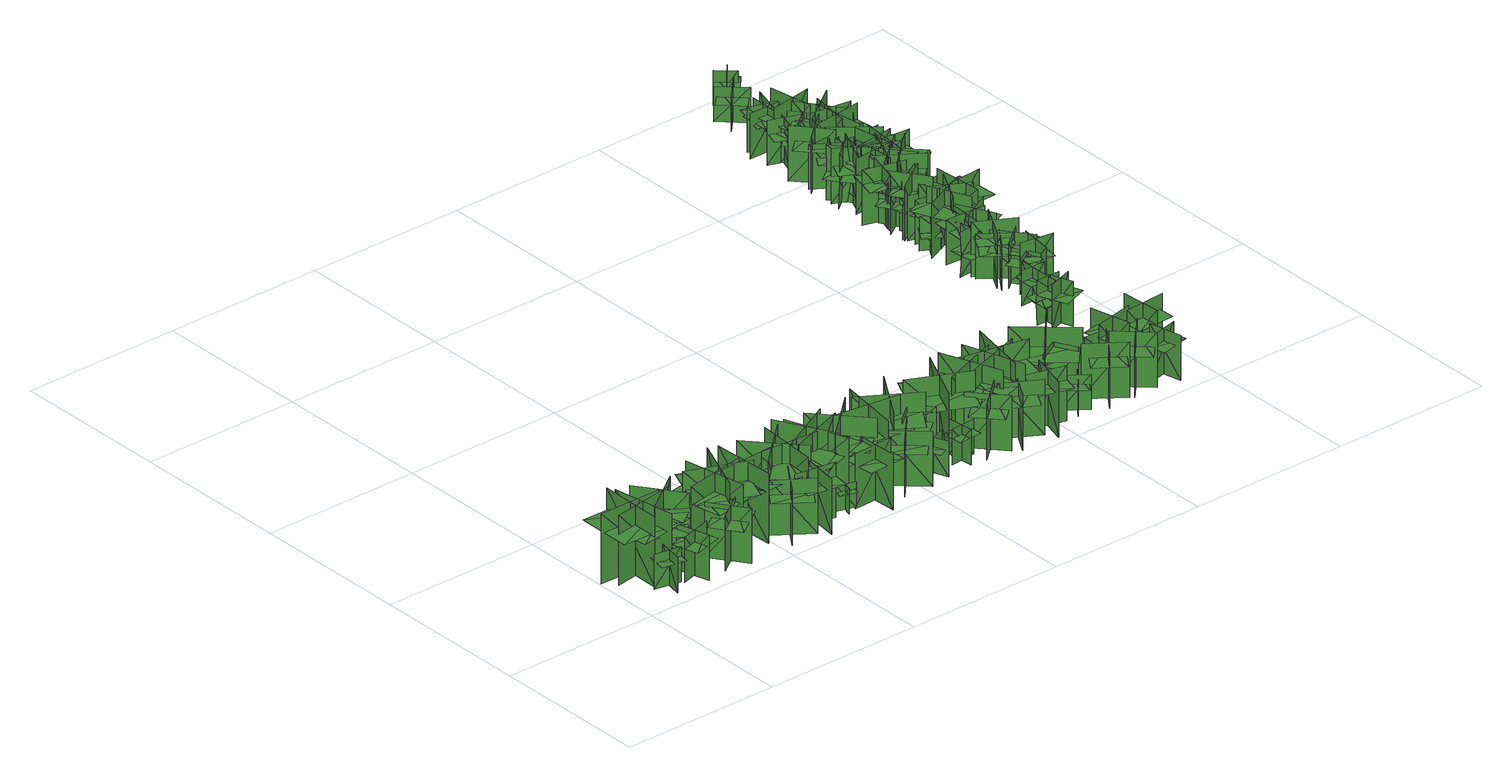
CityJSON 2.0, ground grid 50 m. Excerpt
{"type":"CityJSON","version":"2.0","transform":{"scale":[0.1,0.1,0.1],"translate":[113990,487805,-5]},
"CityObjects":{
"tree1":{"type":"SolitaryVegetationObject","geometry":[{"type":"MultiSurface","lod":"1","boundaries":[[[0,1,2]],[[0,2,3]],[[4,5,6]],[[4,6,7]],[[8,9,10]],[[8,10,11]],[[8,12,13]],[[8,13,9]]]}]},
"tree2":{"type":"SolitaryVegetationObject","geometry":[{"type":"MultiSurface","lod":"1","boundaries":[[[14,15,16]],[[14,16,17]],[[18,19,20]],[[18,20,21]],[[22,23,24]],[[22,24,25]],[[22,25,26]],[[22,26,27]]]}]},
"tree3":{"type":"SolitaryVegetationObject","geometry":[{"type":"MultiSurface","lod":"1","boundaries":[[[28,29,30]],[[28,30,31]],[[32,33,34]],[[32,34,35]],[[36,37,38]],[[36,38,39]],[[36,39,40]],[[36,40,41]]]}]},
"tree4":{"type":"SolitaryVegetationObject","geometry":[{"type":"MultiSurface","lod":"1","boundaries":[[[42,43,44]],[[42,44,45]],[[46,47,48]],[[46,48,49]],[[50,51,52]],[[50,52,53]],[[50,53,54]],[[50,54,55]]]}]},
"tree5":{"type":"SolitaryVegetationObject","geometry":[{"type":"MultiSurface","lod":"1","boundaries":[[[56,57,58]],[[56,58,59]],[[60,61,62]],[[60,62,63]],[[64,65,66]],[[64,66,67]],[[64,68,69]],[[64,69,65]]]}]},
"tree6":{"type":"SolitaryVegetationObject","geometry":[{"type":"MultiSurface","lod":"1","boundaries":[[[70,71,72]],[[70,72,73]],[[74,75,76]],[[74,76,77]],[[78,79,80]],[[78,80,81]],[[78,82,83]],[[78,83,79]]]}]},
"tree7":{"type":"SolitaryVegetationObject","geometry":[{"type":"MultiSurface","lod":"1","boundaries":[[[84,85,86]],[[84,86,87]],[[88,89,90]],[[88,90,91]],[[92,93,94]],[[92,94,95]],[[92,96,97]],[[92,97,93]]]}]},
"tree8":{"type":"SolitaryVegetationObject","geometry":[{"type":"MultiSurface","lod":"1","boundaries":[[[98,99,100]],[[98,100,101]],[[102,103,104]],[[102,104,105]],[[106,107,108]],[[106,108,109]],[[106,109,110]],[[106,110,111]]]}]},
"tree9":{"type":"SolitaryVegetationObject","geometry":[{"type":"MultiSurface","lod":"1","boundaries":[[[112,113,114]],[[112,114,115]],[[116,117,118]],[[116,118,119]],[[120,121,122]],[[120,122,123]],[[120,123,124]],[[120,124,125]]]}]},
"tree10":{"type":"SolitaryVegetationObject","geometry":[{"type":"MultiSurface","lod":"1","boundaries":[[[126,127,128]],[[126,128,129]],[[130,131,132]],[[130,132,133]],[[134,135,136]],[[134,136,137]],[[134,137,138]],[[134,138,139]]]}]},
"tree11":{"type":"SolitaryVegetationObject","geometry":[{"type":"MultiSurface","lod":"1","boundaries":[[[140,141,142]],[[140,142,143]],[[144,145,146]],[[144,146,147]],[[148,149,150]],[[148,150,151]],[[148,152,153]],[[148,153,149]]]}]},
"tree12":{"type":"SolitaryVegetationObject","geometry":[{"type":"MultiSurface","lod":"1","boundaries":[[[154,155,156]],[[154,156,157]],[[158,159,160]],[[158,160,161]],[[162,163,164]],[[162,164,165]],[[162,165,166]],[[162,166,167]]]}]},
"tree13":{"type":"SolitaryVegetationObject","geometry":[{"type":"MultiSurface","lod":"1","boundaries":[[[168,169,170]],[[168,170,171]],[[172,173,174]],[[172,174,175]],[[176,177,178]],[[176,178,179]],[[176,180,181]],[[176,181,177]]]}]},
"tree14":{"type":"SolitaryVegetationObject","geometry":[{"type":"MultiSurface","lod":"1","boundaries":[[[182,183,184]],[[182,184,185]],[[186,187,188]],[[186,188,189]],[[190,191,192]],[[190,192,193]],[[190,193,194]],[[190,194,195]]]}]},
"tree15":{"type":"SolitaryVegetationObject","geometry":[{"type":"MultiSurface","lod":"1","boundaries":[[[196,197,198]],[[196,198,199]],[[200,201,202]],[[200,202,203]],[[204,205,206]],[[204,206,207]],[[204,208,209]],[[204,209,205]]]}]},
"tree16":{"type":"SolitaryVegetationObject","geometry":[{"type":"MultiSurface","lod":"1","boundaries":[[[210,211,212]],[[210,212,213]],[[214,215,216]],[[214,216,217]],[[218,219,220]],[[218,220,221]],[[218,221,222]],[[218,222,223]]]}]},
"tree17":{"type":"SolitaryVegetationObject","geometry":[{"type":"MultiSurface","lod":"1","boundaries":[[[224,225,226]],[[224,226,227]],[[228,229,230]],[[228,230,231]],[[232,233,234]],[[232,234,235]],[[232,235,236]],[[232,236,237]]]}]},
"tree18":{"type":"SolitaryVegetationObject","geometry":[{"type":"MultiSurface","lod":"1","boundaries":[[[238,239,240]],[[238,240,241]],[[242,243,244]],[[242,244,245]],[[246,247,248]],[[246,248,249]],[[246,249,250]],[[246,250,251]]]}]},
"tree19":{"type":"SolitaryVegetationObject","geometry":[{"type":"MultiSurface","lod":"1","boundaries":[[[252,253,254]],[[252,254,255]],[[256,257,258]],[[256,258,259]],[[260,261,262]],[[260,262,263]],[[260,264,265]],[[260,265,261]]]}]},
"tree20":{"type":"SolitaryVegetationObject","geometry":[{"type":"MultiSurface","lod":"1","boundaries":[[[266,267,268]],[[266,268,269]],[[270,271,272]],[[270,272,273]],[[274,275,276]],[[274,276,277]],[[274,277,278]],[[274,278,279]]]}]},
"tree21":{"type":"SolitaryVegetationObject","geometry":[{"type":"MultiSurface","lod":"1","boundaries":[[[280,281,282]],[[280,282,283]],[[284,285,286]],[[284,286,287]],[[288,289,290]],[[288,290,291]],[[288,291,292]],[[288,292,293]]]}]},
"tree22":{"type":"SolitaryVegetationObject","geometry":[{"type":"MultiSurface","lod":"1","boundaries":[[[294,295,296]],[[294,296,297]],[[298,299,300]],[[298,300,301]],[[302,303,304]],[[302,304,305]],[[302,306,307]],[[302,307,303]]]}]},
"tree23":{"type":"SolitaryVegetationObject","geometry":[{"type":"MultiSurface","lod":"1","boundaries":[[[308,309,310]],[[308,310,311]],[[312,313,314]],[[312,314,315]],[[316,317,318]],[[316,318,319]],[[316,319,320]],[[316,320,321]]]}]},
"tree24":{"type":"SolitaryVegetationObject","geometry":[{"type":"MultiSurface","lod":"1","boundaries":[[[322,323,324]],[[322,324,325]],[[326,327,328]],[[326,328,329]],[[330,331,332]],[[330,332,333]],[[330,334,335]],[[330,335,331]]]}]},
"tree25":{"type":"SolitaryVegetationObject","geometry":[{"type":"MultiSurface","lod":"1","boundaries":[[[336,337,338]],[[336,338,339]],[[340,341,342]],[[340,342,343]],[[344,345,346]],[[344,346,347]],[[344,347,348]],[[344,348,349]]]}]},
"tree26":{"type":"SolitaryVegetationObject","geometry":[{"type":"MultiSurface","lod":"1","boundaries":[[[350,351,352]],[[350,352,353]],[[354,355,356]],[[354,356,357]],[[358,359,360]],[[358,360,361]],[[358,362,363]],[[358,363,359]]]}]},
"tree27":{"type":"SolitaryVegetationObject","geometry":[{"type":"MultiSurface","lod":"1","boundaries":[[[364,365,366]],[[364,366,367]],[[368,369,370]],[[368,370,371]],[[372,373,374]],[[372,374,375]],[[372,375,376]],[[372,376,377]]]}]},
"tree28":{"type":"SolitaryVegetationObject","geometry":[{"type":"MultiSurface","lod":"1","boundaries":[[[378,379,380]],[[378,380,381]],[[382,383,384]],[[382,384,385]],[[386,387,388]],[[386,388,389]],[[386,390,391]],[[386,391,387]]]}]},
"tree29":{"type":"SolitaryVegetationObject","geometry":[{"type":"MultiSurface","lod":"1","boundaries":[[[392,393,394]],[[392,394,395]],[[396,397,398]],[[396,398,399]],[[400,401,402]],[[400,402,403]],[[400,403,404]],[[400,404,405]]]}]},
"tree30":{"type":"SolitaryVegetationObject","geometry":[{"type":"MultiSurface","lod":"1","boundaries":[[[406,407,408]],[[406,408,409]],[[410,411,412]],[[410,412,413]],[[414,415,416]],[[414,416,417]],[[414,418,419]],[[414,419,415]]]}]},
"tree31":{"type":"SolitaryVegetationObject","geometry":[{"type":"MultiSurface","lod":"1","boundaries":[[[420,421,422]],[[420,422,423]],[[424,425,426]],[[424,426,427]],[[428,429,430]],[[428,430,431]],[[428,431,432]],[[428,432,433]]]}]},
"tree32":{"type":"SolitaryVegetationObject","geometry":[{"type":"MultiSurface","lod":"1","boundaries":[[[434,435,436]],[[434,436,437]],[[438,439,440]],[[438,440,441]],[[442,443,444]],[[442,444,445]],[[442,445,446]],[[442,446,447]]]}]},
"tree33":{"type":"SolitaryVegetationObject","geometry":[{"type":"MultiSurface","lod":"1","boundaries":[[[448,449,450]],[[448,450,451]],[[452,453,454]],[[452,454,455]],[[456,457,458]],[[456,458,459]],[[456,460,461]],[[456,461,457]]]}]},
"tree34":{"type":"SolitaryVegetationObject","geometry":[{"type":"MultiSurface","lod":"1","boundaries":[[[462,463,464]],[[462,464,465]],[[466,467,468]],[[466,468,469]],[[470,471,472]],[[470,472,473]],[[470,474,475]],[[470,475,471]]]}]},
"tree35":{"type":"SolitaryVegetationObject","geometry":[{"type":"MultiSurface","lod":"1","boundaries":[[[476,477,478]],[[476,478,479]],[[480,481,482]],[[480,482,483]],[[484,485,486]],[[484,486,487]],[[484,487,488]],[[484,488,489]]]}]},
"tree36":{"type":"SolitaryVegetationObject","geometry":[{"type":"MultiSurface","lod":"1","boundaries":[[[490,491,492]],[[490,492,493]],[[494,495,496]],[[494,496,497]],[[498,499,500]],[[498,500,501]],[[498,502,503]],[[498,503,499]]]}]},
"tree37":{"type":"SolitaryVegetationObject","geometry":[{"type":"MultiSurface","lod":"1","boundaries":[[[504,505,506]],[[504,506,507]],[[508,509,510]],[[508,510,511]],[[512,513,514]],[[512,514,515]],[[512,516,517]],[[512,517,513]]]}]},
"tree38":{"type":"SolitaryVegetationObject","geometry":[{"type":"MultiSurface","lod":"1","boundaries":[[[518,519,520]],[[518,520,521]],[[522,523,524]],[[522,524,525]],[[526,527,528]],[[526,528,529]],[[526,530,531]],[[526,531,527]]]}]},
"tree39":{"type":"SolitaryVegetationObject","geometry":[{"type":"MultiSurface","lod":"1","boundaries":[[[532,533,534]],[[532,534,535]],[[536,537,538]],[[536,538,539]],[[540,541,542]],[[540,542,543]],[[540,544,545]],[[540,545,541]]]}]},
"tree40":{"type":"SolitaryVegetationObject","geometry":[{"type":"MultiSurface","lod":"1","boundaries":[[[546,547,548]],[[546,548,549]],[[550,551,552]],[[550,552,553]],[[554,555,556]],[[554,556,557]],[[554,558,559]],[[554,559,555]]]}]},
"tree41":{"type":"SolitaryVegetationObject","geometry":[{"type":"MultiSurface","lod":"1","boundaries":[[[560,561,562]],[[560,562,563]],[[564,565,566]],[[564,566,567]],[[568,569,570]],[[568,570,571]],[[568,571,572]],[[568,572,573]]]}]},
"tree42":{"type":"SolitaryVegetationObject","geometry":[{"type":"MultiSurface","lod":"1","boundaries":[[[574,575,576]],[[574,576,577]],[[578,579,580]],[[578,580,581]],[[582,583,584]],[[582,584,585]],[[582,586,587]],[[582,587,583]]]}]},
"tree43":{"type":"SolitaryVegetationObject","geometry":[{"type":"MultiSurface","lod":"1","boundaries":[[[588,589,590]],[[588,590,591]],[[592,593,594]],[[592,594,595]],[[596,597,598]],[[596,598,599]],[[596,600,601]],[[596,601,597]]]}]},
"tree44":{"type":"SolitaryVegetationObject","geometry":[{"type":"MultiSurface","lod":"1","boundaries":[[[602,603,604]],[[602,604,605]],[[606,607,608]],[[606,608,609]],[[610,611,607]],[[610,607,606]],[[612,613,603]],[[612,603,602]],[[602,603,614]],[[602,614,615]],[[602,616,617]],[[602,617,603]]]}]},
"tree45":{"type":"SolitaryVegetationObject","geometry":[{"type":"MultiSurface","lod":"1","boundaries":[[[618,619,620]],[[618,620,621]],[[622,623,624]],[[622,624,625]],[[626,627,628]],[[626,628,629]],[[626,630,631]],[[626,631,627]]]}]},
"tree46":{"type":"SolitaryVegetationObject","geometry":[{"type":"MultiSurface","lod":"1","boundaries":[[[632,633,634]],[[632,634,635]],[[636,637,638]],[[636,638,639]],[[640,641,642]],[[640,642,643]],[[640,643,644]],[[640,644,645]]]}]},
"tree47":{"type":"SolitaryVegetationObject","geometry":[{"type":"MultiSurface","lod":"1","boundaries":[[[646,647,648]],[[646,648,649]],[[650,651,652]],[[650,652,653]],[[654,655,651]],[[654,651,650]],[[656,657,647]],[[656,647,646]],[[646,647,658]],[[646,658,659]],[[646,660,661]],[[646,661,647]]]}]},
"tree48":{"type":"SolitaryVegetationObject","geometry":[{"type":"MultiSurface","lod":"1","boundaries":[[[662,663,664]],[[662,664,665]],[[666,667,668]],[[666,668,669]],[[670,671,672]],[[670,672,673]],[[670,673,674]],[[670,674,675]]]}]},
"tree49":{"type":"SolitaryVegetationObject","geometry":[{"type":"MultiSurface","lod":"1","boundaries":[[[676,677,678]],[[676,678,679]],[[680,681,682]],[[680,682,683]],[[684,685,686]],[[684,686,687]],[[684,687,688]],[[684,688,689]]]}]},
"tree50":{"type":"SolitaryVegetationObject","geometry":[{"type":"MultiSurface","lod":"1","boundaries":[[[690,691,692]],[[690,692,693]],[[694,695,696]],[[694,696,697]],[[698,699,700]],[[698,700,701]],[[698,702,703]],[[698,703,699]]]}]},
"tree51":{"type":"SolitaryVegetationObject","geometry":[{"type":"MultiSurface","lod":"1","boundaries":[[[704,705,706]],[[704,706,707]],[[708,709,710]],[[708,710,711]],[[712,713,714]],[[712,714,715]],[[712,715,716]],[[712,716,717]]]}]},
"tree52":{"type":"SolitaryVegetationObject","geometry":[{"type":"MultiSurface","lod":"1","boundaries":[[[718,719,720]],[[718,720,721]],[[722,723,724]],[[722,724,725]],[[726,727,728]],[[726,728,729]],[[726,729,730]],[[726,730,731]]]}]},
"tree53":{"type":"SolitaryVegetationObject","geometry":[{"type":"MultiSurface","lod":"1","boundaries":[[[732,733,734]],[[732,734,735]],[[736,737,738]],[[736,738,739]],[[740,741,737]],[[740,737,736]],[[742,743,733]],[[742,733,732]],[[732,733,744]],[[732,744,745]],[[732,746,747]],[[732,747,733]]]}]},
"tree54":{"type":"SolitaryVegetationObject","geometry":[{"type":"MultiSurface","lod":"1","boundaries":[[[748,749,750]],[[748,750,751]],[[752,753,754]],[[752,754,755]],[[756,757,758]],[[756,758,759]],[[756,759,760]],[[756,760,761]]]}]},
"tree55":{"type":"SolitaryVegetationObject","geometry":[{"type":"MultiSurface","lod":"1","boundaries":[[[762,763,764]],[[762,764,765]],[[766,767,768]],[[766,768,769]],[[770,771,772]],[[770,772,773]],[[770,773,774]],[[770,774,775]]]}]},
"tree56":{"type":"SolitaryVegetationObject","geometry":[{"type":"MultiSurface","lod":"1","boundaries":[[[776,777,778]],[[776,778,779]],[[780,781,782]],[[780,782,783]],[[784,785,786]],[[784,786,787]],[[784,788,789]],[[784,789,785]]]}]},
"tree57":{"type":"SolitaryVegetationObject","geometry":[{"type":"MultiSurface","lod":"1","boundaries":[[[790,791,792]],[[790,792,793]],[[794,795,796]],[[794,796,797]],[[798,799,800]],[[798,800,801]],[[798,801,802]],[[798,802,803]]]}]},
"tree58":{"type":"SolitaryVegetationObject","geometry":[{"type":"MultiSurface","lod":"1","boundaries":[[[804,805,806]],[[804,806,807]],[[808,809,810]],[[808,810,811]],[[812,813,814]],[[812,814,815]],[[812,815,816]],[[812,816,817]]]}]},
"tree59":{"type":"SolitaryVegetationObject","geometry":[{"type":"MultiSurface","lod":"1","boundaries":[[[818,819,820]],[[818,820,821]],[[822,823,824]],[[822,824,825]],[[826,827,828]],[[826,828,829]],[[826,829,830]],[[826,830,831]]]}]},
"tree60":{"type":"SolitaryVegetationObject","geometry":[{"type":"MultiSurface","lod":"1","boundaries":[[[832,833,834]],[[832,834,835]],[[836,837,838]],[[836,838,839]],[[840,841,842]],[[840,842,843]],[[840,843,844]],[[840,844,845]]]}]},
"tree61":{"type":"SolitaryVegetationObject","geometry":[{"type":"MultiSurface","lod":"1","boundaries":[[[846,847,848]],[[846,848,849]],[[850,851,852]],[[850,852,853]],[[854,855,856]],[[854,856,857]],[[854,857,858]],[[854,858,859]]]}]},
"tree62":{"type":"SolitaryVegetationObject","geometry":[{"type":"MultiSurface","lod":"1","boundaries":[[[860,861,862]],[[860,862,863]],[[864,865,866]],[[864,866,867]],[[868,869,870]],[[868,870,871]],[[868,872,873]],[[868,873,869]]]}]},
"tree63":{"type":"SolitaryVegetationObject","geometry":[{"type":"MultiSurface","lod":"1","boundaries":[[[874,875,876]],[[874,876,877]],[[878,879,880]],[[878,880,881]],[[882,883,884]],[[882,884,885]],[[882,885,886]],[[882,886,887]]]}]},
"tree64":{"type":"SolitaryVegetationObject","geometry":[{"type":"MultiSurface","lod":"1","boundaries":[[[888,889,890]],[[888,890,891]],[[892,893,894]],[[892,894,895]],[[896,897,898]],[[896,898,899]],[[896,899,900]],[[896,900,901]]]}]},
"tree65":{"type":"SolitaryVegetationObject","geometry":[{"type":"MultiSurface","lod":"1","boundaries":[[[902,903,904]],[[902,904,905]],[[906,907,908]],[[906,908,909]],[[910,911,907]],[[910,907,906]],[[912,913,903]],[[912,903,902]],[[902,903,914]],[[902,914,915]],[[902,916,917]],[[902,917,903]]]}]},
"tree66":{"type":"SolitaryVegetationObject","geometry":[{"type":"MultiSurface","lod":"1","boundaries":[[[918,919,920]],[[918,920,921]],[[922,923,924]],[[922,924,925]],[[926,927,928]],[[926,928,929]],[[926,929,930]],[[926,930,931]]]}]},
"tree67":{"type":"SolitaryVegetationObject","geometry":[{"type":"MultiSurface","lod":"1","boundaries":[[[932,933,934]],[[932,934,935]],[[936,937,938]],[[936,938,939]],[[940,941,942]],[[940,942,943]],[[940,943,944]],[[940,944,945]]]}]},
"tree68":{"type":"SolitaryVegetationObject","geometry":[{"type":"MultiSurface","lod":"1","boundaries":[[[946,947,948]],[[946,948,949]],[[950,951,952]],[[950,952,953]],[[954,955,956]],[[954,956,957]],[[954,957,958]],[[954,958,959]]]}]},
"tree69":{"type":"SolitaryVegetationObject","geometry":[{"type":"MultiSurface","lod":"1","boundaries":[[[960,961,962]],[[960,962,963]],[[964,965,966]],[[964,966,967]],[[968,969,970]],[[968,970,971]],[[968,971,972]],[[968,972,973]]]}]},
"tree70":{"type":"SolitaryVegetationObject","geometry":[{"type":"MultiSurface","lod":"1","boundaries":[[[974,975,976]],[[974,976,977]],[[978,979,980]],[[978,980,981]],[[982,983,984]],[[982,984,985]],[[982,985,986]],[[982,986,987]]]}]},
"tree71":{"type":"SolitaryVegetationObject","geometry":[{"type":"MultiSurface","lod":"1","boundaries":[[[988,989,990]],[[988,990,991]],[[992,993,994]],[[992,994,995]],[[996,997,998]],[[996,998,999]],[[996,1000,1001]],[[996,1001,997]]]}]},
"tree72":{"type":"SolitaryVegetationObject","geometry":[{"type":"MultiSurface","lod":"1","boundaries":[[[1002,1003,1004]],[[1002,1004,1005]],[[1006,1007,1008]],[[1006,1008,1009]],[[1010,1011,1012]],[[1010,1012,1013]],[[1010,1013,1014]],[[1010,1014,1015]]]}]},
"tree73":{"type":"SolitaryVegetationObject","geometry":[{"type":"MultiSurface","lod":"1","boundaries":[[[1016,1017,1018]],[[1016,1018,1019]],[[1020,1021,1022]],[[1020,1022,1023]],[[1024,1025,1026]],[[1024,1026,1027]],[[1024,1027,1028]],[[1024,1028,1029]]]}]},
"tree74":{"type":"SolitaryVegetationObject","geometry":[{"type":"MultiSurface","lod":"1","boundaries":[[[1030,1031,1032]],[[1030,1032,1033]],[[1034,1035,1036]],[[1034,1036,1037]],[[1038,1039,1040]],[[1038,1040,1041]],[[1038,1041,1042]],[[1038,1042,1043]]]}]},
"tree75":{"type":"SolitaryVegetationObject","geometry":[{"type":"MultiSurface","lod":"1","boundaries":[[[1044,1045,1046]],[[1044,1046,1047]],[[1048,1049,1050]],[[1048,1050,1051]],[[1052,1053,1054]],[[1052,1054,1055]],[[1052,1056,1057]],[[1052,1057,1053]]]}]},
"tree76":{"type":"SolitaryVegetationObject","geometry":[{"type":"MultiSurface","lod":"1","boundaries":[[[1058,1059,1060]],[[1058,1060,1061]],[[1062,1063,1064]],[[1062,1064,1065]],[[1066,1067,1068]],[[1066,1068,1069]],[[1066,1069,1070]],[[1066,1070,1071]]]}]},
"tree77":{"type":"SolitaryVegetationObject","geometry":[{"type":"MultiSurface","lod":"1","boundaries":[[[1072,1073,1074]],[[1072,1074,1075]],[[1076,1077,1078]],[[1076,1078,1079]],[[1080,1081,1082]],[[1080,1082,1083]],[[1080,1084,1085]],[[1080,1085,1081]]]}]},
"tree78":{"type":"SolitaryVegetationObject","geometry":[{"type":"MultiSurface","lod":"1","boundaries":[[[1086,1087,1088]],[[1086,1088,1089]],[[1090,1091,1092]],[[1090,1092,1093]],[[1094,1095,1096]],[[1094,1096,1097]],[[1094,1097,1098]],[[1094,1098,1099]]]}]},
"tree79":{"type":"SolitaryVegetationObject","geometry":[{"type":"MultiSurface","lod":"1","boundaries":[[[1100,1101,1102]],[[1100,1102,1103]],[[1104,1105,1106]],[[1104,1106,1107]],[[1108,1109,1110]],[[1108,1110,1111]],[[1108,1111,1112]],[[1108,1112,1113]]]}]},
"tree80":{"type":"SolitaryVegetationObject","geometry":[{"type":"MultiSurface","lod":"1","boundaries":[[[1114,1115,1116]],[[1114,1116,1117]],[[1118,1119,1120]],[[1118,1120,1121]],[[1122,1123,1124]],[[1122,1124,1125]],[[1122,1125,1126]],[[1122,1126,1127]]]}]},
"tree81":{"type":"SolitaryVegetationObject","geometry":[{"type":"MultiSurface","lod":"1","boundaries":[[[1128,1129,1130]],[[1128,1130,1131]],[[1132,1133,1134]],[[1132,1134,1135]],[[1136,1137,1138]],[[1136,1138,1139]],[[1136,1140,1141]],[[1136,1141,1137]]]}]},
"tree82":{"type":"SolitaryVegetationObject","geometry":[{"type":"MultiSurface","lod":"1","boundaries":[[[1142,1143,1144]],[[1142,1144,1145]],[[1146,1147,1148]],[[1146,1148,1149]],[[1150,1151,1152]],[[1150,1152,1153]],[[1150,1153,1154]],[[1150,1154,1155]]]}]},
"tree83":{"type":"SolitaryVegetationObject","geometry":[{"type":"MultiSurface","lod":"1","boundaries":[[[1156,1157,1158]],[[1156,1158,1159]],[[1160,1161,1162]],[[1160,1162,1163]],[[1164,1165,1166]],[[1164,1166,1167]],[[1164,1168,1169]],[[1164,1169,1165]]]}]},
"tree84":{"type":"SolitaryVegetationObject","geometry":[{"type":"MultiSurface","lod":"1","boundaries":[[[1170,1171,1172]],[[1170,1172,1173]],[[1174,1175,1176]],[[1174,1176,1177]],[[1178,1179,1180]],[[1178,1180,1181]],[[1178,1181,1182]],[[1178,1182,1183]]]}]},
"tree85":{"type":"SolitaryVegetationObject","geometry":[{"type":"MultiSurface","lod":"1","boundaries":[[[1184,1185,1186]],[[1184,1186,1187]],[[1188,1189,1190]],[[1188,1190,1191]],[[1192,1193,1194]],[[1192,1194,1195]],[[1192,1195,1196]],[[1192,1196,1197]]]}]},
"tree86":{"type":"SolitaryVegetationObject","geometry":[{"type":"MultiSurface","lod":"1","boundaries":[[[1198,1199,1200]],[[1198,1200,1201]],[[1202,1203,1204]],[[1202,1204,1205]],[[1206,1207,1208]],[[1206,1208,1209]],[[1206,1209,1210]],[[1206,1210,1211]]]}]},
"tree87":{"type":"SolitaryVegetationObject","geometry":[{"type":"MultiSurface","lod":"1","boundaries":[[[1212,1213,1214]],[[1212,1214,1215]],[[1216,1217,1218]],[[1216,1218,1219]],[[1220,1221,1222]],[[1220,1222,1223]],[[1220,1223,1224]],[[1220,1224,1225]]]}]},
"tree88":{"type":"SolitaryVegetationObject","geometry":[{"type":"MultiSurface","lod":"1","boundaries":[[[1226,1227,1228]],[[1226,1228,1229]],[[1230,1231,1232]],[[1230,1232,1233]],[[1234,1235,1236]],[[1234,1236,1237]],[[1234,1237,1238]],[[1234,1238,1239]]]}]},
"tree89":{"type":"SolitaryVegetationObject","geometry":[{"type":"MultiSurface","lod":"1","boundaries":[[[1240,1241,1242]],[[1240,1242,1243]],[[1244,1245,1246]],[[1244,1246,1247]],[[1248,1249,1250]],[[1248,1250,1251]],[[1248,1252,1253]],[[1248,1253,1249]]]}]},
"tree90":{"type":"SolitaryVegetationObject","geometry":[{"type":"MultiSurface","lod":"1","boundaries":[[[1254,1255,1256]],[[1254,1256,1257]],[[1258,1259,1260]],[[1258,1260,1261]],[[1262,1263,1264]],[[1262,1264,1265]],[[1262,1265,1266]],[[1262,1266,1267]]]}]},
"tree91":{"type":"SolitaryVegetationObject","geometry":[{"type":"MultiSurface","lod":"1","boundaries":[[[1268,1269,1270]],[[1268,1270,1271]],[[1272,1273,1274]],[[1272,1274,1275]],[[1276,1277,1278]],[[1276,1278,1279]],[[1276,1279,1280]],[[1276,1280,1281]]]}]},
"tree92":{"type":"SolitaryVegetationObject","geometry":[{"type":"MultiSurface","lod":"1","boundaries":[[[1282,1283,1284]],[[1282,1284,1285]],[[1286,1287,1288]],[[1286,1288,1289]],[[1290,1291,1292]],[[1290,1292,1293]],[[1290,1293,1294]],[[1290,1294,1295]]]}]},
"tree93":{"type":"SolitaryVegetationObject","geometry":[{"type":"MultiSurface","lod":"1","boundaries":[[[1296,1297,1298]],[[1296,1298,1299]],[[1300,1301,1302]],[[1300,1302,1303]],[[1304,1305,1306]],[[1304,1306,1307]],[[1304,1308,1309]],[[1304,1309,1305]]]}]},
"tree94":{"type":"SolitaryVegetationObject","geometry":[{"type":"MultiSurface","lod":"1","boundaries":[[[1310,1311,1312]],[[1310,1312,1313]],[[1314,1315,1316]],[[1314,1316,1317]],[[1318,1319,1320]],[[1318,1320,1321]],[[1318,1321,1322]],[[1318,1322,1323]]]}]},
"tree95":{"type":"SolitaryVegetationObject","geometry":[{"type":"MultiSurface","lod":"1","boundaries":[[[1324,1325,1326]],[[1324,1326,1327]],[[1328,1329,1330]],[[1328,1330,1331]],[[1332,1333,1334]],[[1332,1334,1335]],[[1332,1335,1336]],[[1332,1336,1337]]]}]},
"tree96":{"type":"SolitaryVegetationObject","geometry":[{"type":"MultiSurface","lod":"1","boundaries":[[[1338,1339,1340]],[[1338,1340,1341]],[[1342,1343,1344]],[[1342,1344,1345]],[[1346,1347,1348]],[[1346,1348,1349]],[[1346,1349,1350]],[[1346,1350,1351]]]}]},
"tree97":{"type":"SolitaryVegetationObject","geometry":[{"type":"MultiSurface","lod":"1","boundaries":[[[1352,1353,1354]],[[1352,1354,1355]],[[1356,1357,1358]],[[1356,1358,1359]],[[1360,1361,1362]],[[1360,1362,1363]],[[1360,1363,1364]],[[1360,1364,1365]]]}]},
"tree98":{"type":"SolitaryVegetationObject","geometry":[{"type":"MultiSurface","lod":"1","boundaries":[[[1366,1367,1368]],[[1366,1368,1369]],[[1370,1371,1372]],[[1370,1372,1373]],[[1374,1375,1376]],[[1374,1376,1377]],[[1374,1377,1378]],[[1374,1378,1379]]]}]},
"tree99":{"type":"SolitaryVegetationObject","geometry":[{"type":"MultiSurface","lod":"1","boundaries":[[[1380,1381,1382]],[[1380,1382,1383]],[[1384,1385,1386]],[[1384,1386,1387]],[[1388,1389,1390]],[[1388,1390,1391]],[[1388,1392,1393]],[[1388,1393,1389]]]}]}
},
"vertices":[
[88,94,16],[170,78,16],[170,78,126],[88,94,126],[125,40,16],[141,121,16],[141,121,126],[125,40,126],[95,93,98],[170,78,98],[176,111,98],[101,125,98],[89,60,98],[163,46,98],
[100,106,15],[102,307,15],[102,307,233],[100,106,233],[201,208,15],[0,210,15],[0,210,233],[201,208,233],[193,208,172],[194,295,172],[10,297,172],[9,210,172],[8,122,172],[192,120,172],
[148,92,13],[117,290,13],[117,290,230],[148,92,230],[231,208,13],[33,177,13],[33,177,230],[231,208,230],[223,207,170],[209,294,170],[27,265,170],[41,179,170],[55,92,170],[237,121,170],
[145,113,16],[227,247,16],[227,247,187],[145,113,187],[254,140,16],[120,222,16],[120,222,187],[254,140,187],[248,144,139],[284,202,139],[161,278,139],[125,219,139],[89,160,139],[212,85,139],
[280,101,14],[178,72,14],[178,72,155],[280,101,155],[207,141,14],[236,39,14],[236,39,155],[207,141,155],[272,98,119],[178,72,119],[189,32,119],[283,58,119],[260,139,119],[167,112,119],
[157,278,13],[253,143,13],[253,143,233],[157,278,233],[136,149,13],[271,244,13],[271,244,233],[136,149,233],[166,266,176],[253,143,176],[306,181,176],[219,304,176],[112,228,176],[200,105,176],
[410,126,12],[303,52,12],[303,52,184],[410,126,184],[309,144,12],[383,37,12],[383,37,184],[309,144,184],[401,120,140],[303,52,140],[332,10,140],[430,77,140],[372,162,140],[274,94,140],
[477,202,14],[279,166,14],[279,166,232],[477,202,232],[358,282,14],[394,85,14],[394,85,232],[358,282,232],[360,274,171],[273,259,171],[306,78,171],[392,93,171],[479,109,171],[446,290,171],
[367,108,18],[443,294,18],[443,294,235],[367,108,235],[498,165,18],[313,241,18],[313,241,235],[498,165,235],[491,168,175],[524,249,175],[353,319,175],[320,238,175],[287,156,175],[458,87,175],
[380,183,14],[580,192,14],[580,192,231],[380,183,231],[486,88,14],[477,288,14],[477,288,231],[486,88,231],[486,96,171],[574,100,171],[565,284,171],[478,280,171],[390,276,171],[398,92,171],
[622,45,13],[515,120,13],[515,120,185],[622,45,185],[603,146,13],[529,40,13],[529,40,185],[603,146,185],[613,51,140],[515,120,140],[486,78,140],[583,9,140],[642,93,140],[545,162,140],
[668,128,15],[532,275,15],[532,275,233],[668,128,233],[672,271,15],[525,135,15],[525,135,233],[672,271,233],[666,265,172],[607,329,172],[472,204,172],[531,140,172],[591,76,172],[726,201,172],
[586,98,13],[715,79,13],[715,79,186],[586,98,186],[648,16,13],[667,145,13],[667,145,186],[648,16,186],[597,96,141],[715,79,141],[722,130,141],[605,147,141],[590,46,141],[708,28,141],
[732,176,14],[532,191,14],[532,191,231],[732,176,231],[637,284,14],[623,84,14],[623,84,231],[637,284,231],[637,276,171],[549,282,171],[536,98,171],[623,92,171],[711,86,171],[724,269,171],
[787,79,19],[730,95,19],[730,95,97],[787,79,97],[764,120,19],[748,63,19],[748,63,97],[764,120,97],[782,81,77],[730,95,77],[724,72,77],[776,58,77],[788,103,77],[736,118,77],
[812,258,18],[634,166,18],[634,166,235],[812,258,235],[675,300,18],[767,122,18],[767,122,235],[675,300,235],[679,293,175],[601,253,175],[686,89,175],[764,129,175],[841,170,175],[757,333,175],
[703,282,15],[772,93,15],[772,93,232],[703,282,232],[644,151,15],[832,220,15],[832,220,232],[644,151,232],[651,154,172],[682,72,172],[855,135,172],[824,217,172],[794,299,172],[621,236,172],
[794,249,17],[834,127,17],[834,127,156],[794,249,156],[753,167,17],[876,207,17],[876,207,156],[753,167,156],[758,168,118],[776,115,118],[888,152,118],[871,205,118],[853,259,118],[741,222,118],
[787,83,10],[916,89,10],[916,89,182],[787,83,182],[863,14,10],[857,144,10],[857,144,182],[863,14,182],[798,83,138],[916,89,138],[914,140,138],[795,134,138],[800,32,138],[919,37,138],
[756,130,15],[905,265,15],[905,265,233],[756,130,233],[900,125,15],[765,273,15],[765,273,233],[900,125,233],[894,131,172],[959,190,172],[835,326,172],[770,267,172],[705,208,172],[829,72,172],
[912,94,16],[943,292,16],[943,292,233],[912,94,233],[1027,180,16],[829,210,16],[829,210,233],[1027,180,233],[1019,181,172],[1032,268,172],[850,296,172],[837,209,172],[823,123,172],[1005,94,172],
[1024,41,10],[928,129,10],[928,129,182],[1024,41,182],[1019,143,10],[931,48,10],[931,48,182],[1019,143,182],[1015,48,138],[928,129,138],[893,91,138],[981,11,138],[1050,86,138],[963,167,138],
[950,115,16],[1057,284,16],[1057,284,233],[950,115,233],[1089,147,16],[920,255,16],[920,255,233],[1089,147,233],[1082,152,173],[1129,226,173],[974,325,173],[927,251,173],[880,177,173],[1035,78,173],
[1085,46,15],[1055,123,15],[1055,123,125],[1085,46,125],[1110,106,15],[1033,76,15],[1033,76,125],[1110,106,125],[1082,53,97],[1055,123,97],[1024,111,97],[1052,41,97],[1113,64,97],[1085,135,97],
[1012,251,16],[1110,128,16],[1110,128,187],[1012,251,187],[1000,139,16],[1124,237,16],[1124,237,187],[1000,139,187],[1005,143,140],[1048,89,140],[1162,179,140],[1119,233,140],[1076,287,140],[963,197,140],
[1214,95,16],[1132,88,16],[1132,88,126],[1214,95,126],[1164,137,16],[1171,55,16],[1171,55,126],[1164,137,126],[1207,95,98],[1132,88,98],[1135,56,98],[1210,62,98],[1205,127,98],[1129,121,98],
[1132,102,14],[1218,283,14],[1218,283,232],[1132,102,232],[1267,151,14],[1086,237,14],[1086,237,232],[1267,151,232],[1259,155,171],[1297,234,171],[1131,313,171],[1093,234,171],[1056,154,171],[1222,75,171],
[1323,138,13],[1225,53,13],[1225,53,185],[1323,138,185],[1221,144,13],[1306,46,13],[1306,46,185],[1221,144,185],[1315,131,141],[1225,53,141],[1259,14,141],[1348,92,141],[1281,169,141],[1191,91,141],
[1328,108,11],[1257,295,11],[1257,295,228],[1328,108,228],[1386,239,11],[1198,168,11],[1198,168,228],[1386,239,228],[1378,236,168],[1347,318,168],[1175,253,168],[1206,171,168],[1236,89,168],[1409,154,168],
[1331,29,13],[1397,140,13],[1397,140,185],[1331,29,185],[1430,55,13],[1318,121,13],[1318,121,185],[1430,55,185],[1336,38,141],[1397,140,141],[1353,167,141],[1292,64,141],[1381,12,141],[1441,114,141],
[1264,155,14],[1454,218,14],[1454,218,231],[1264,155,231],[1392,92,14],[1330,282,14],[1330,282,231],[1392,92,231],[1390,100,171],[1473,127,171],[1415,302,171],[1332,275,171],[1249,247,171],[1307,72,171],
[1291,227,16],[1487,187,16],[1487,187,233],[1291,227,233],[1371,108,16],[1411,304,16],[1411,304,233],[1371,108,233],[1373,116,173],[1458,98,173],[1495,279,173],[1409,296,173],[1324,314,173],[1287,134,173],
[1400,110,12],[1525,76,12],[1525,76,184],[1400,110,184],[1451,21,12],[1486,146,12],[1486,146,184],[1451,21,184],[1411,107,140],[1525,76,140],[1539,125,140],[1424,157,140],[1397,57,140],[1512,26,140],
[1607,131,17],[1557,66,17],[1557,66,126],[1607,131,126],[1543,122,17],[1608,72,17],[1608,72,126],[1543,122,126],[1603,125,98],[1557,66,98],[1582,46,98],[1629,105,98],[1577,145,98],[1531,86,98],
[1492,129,16],[1625,279,16],[1625,279,233],[1492,129,233],[1635,139,16],[1485,272,16],[1485,272,233],[1635,139,233],[1629,144,173],[1687,210,173],[1549,332,173],[1491,267,173],[1433,201,173],[1571,79,173],
[1511,157,14],[1626,218,14],[1626,218,187],[1511,157,187],[1609,128,14],[1548,243,14],[1548,243,187],[1609,128,187],[1521,163,142],[1626,218,142],[1602,264,142],[1497,208,142],[1545,117,142],[1650,173,142],
[1728,152,15],[1652,47,15],[1652,47,187],[1728,152,187],[1626,135,15],[1732,59,15],[1732,59,187],[1626,135,187],[1721,143,143],[1652,47,143],[1693,17,143],[1763,113,143],[1679,173,143],[1610,77,143],
[1684,136,16],[1692,242,16],[1692,242,157],[1684,136,157],[1747,192,16],[1641,199,16],[1641,199,157],[1747,192,157],[1685,145,120],[1692,242,120],[1650,245,120],[1643,148,120],[1727,142,120],[1734,239,120],
[1830,143,15],[1741,49,15],[1741,49,187],[1830,143,187],[1728,140,15],[1822,51,15],[1822,51,187],[1728,140,187],[1823,135,142],[1741,49,142],[1779,14,142],[1860,100,142],[1785,170,142],[1704,84,142],
[1857,211,15],[1730,183,15],[1730,183,187],[1857,211,187],[1770,266,15],[1798,139,15],[1798,139,187],[1770,266,187],[1846,208,143],[1730,183,143],[1741,133,143],[1857,158,143],[1835,258,143],[1719,233,143],
[1803,200,20],[1874,188,20],[1874,188,98],[1803,200,98],[1833,158,20],[1845,229,20],[1845,229,98],[1833,158,98],[1834,161,76],[1865,156,76],[1876,221,76],[1845,226,76],[1814,231,76],[1803,167,76],
[1822,80,17],[1926,104,17],[1926,104,158],[1822,80,158],[1893,36,17],[1870,139,17],[1870,139,158],[1893,36,158],[1831,82,121],[1926,104,121],[1916,145,121],[1822,123,121],[1840,41,121],[1935,63,121],
[1963,196,18],[1834,189,18],[1834,189,190],[1963,196,190],[1886,264,18],[1894,135,18],[1894,135,190],[1886,264,190],[1952,196,146],[1834,189,146],[1837,138,146],[1955,144,146],[1950,247,146],[1831,240,146],
[1832,559,81],[1832,483,81],[1872,483,81],[1872,559,81],[1870,522,81],[1794,523,81],[1794,518,151],[1870,518,151],[1870,518,11],[1794,518,11],[1829,559,11],[1829,483,11],[1832,483,151],[1832,559,151],[1794,559,81],[1793,483,81],
[1835,531,12],[1864,450,12],[1864,450,153],[1835,531,153],[1808,471,12],[1888,500,12],[1888,500,153],[1808,471,153],[1808,471,107],[1888,500,107],[1872,544,107],[1792,515,107],[1824,427,107],[1904,456,107],
[1826,621,15],[1907,621,15],[1907,621,123],[1826,621,123],[1863,584,15],[1863,584,123],[1863,665,123],[1863,665,15],[1863,584,89],[1897,584,89],[1897,649,89],[1863,649,89],[1829,649,89],[1829,584,89],
[1842,808,83],[1834,884,83],[1795,880,83],[1803,804,83],[1800,841,83],[1876,849,83],[1876,853,153],[1800,846,153],[1800,846,13],[1876,853,13],[1845,809,13],[1837,885,13],[1834,884,153],[1842,808,153],[1881,812,83],[1873,888,83],
[1839,720,14],[1914,825,14],[1914,825,154],[1839,720,154],[1930,736,14],[1825,811,14],[1825,811,154],[1930,736,154],[1926,739,115],[1959,785,115],[1862,854,115],[1829,808,115],[1797,762,115],[1893,694,115],
[1879,735,17],[1928,648,17],[1928,648,126],[1879,735,126],[1860,666,17],[1948,715,17],[1948,715,126],[1860,666,126],[1864,668,96],[1885,630,96],[1966,675,96],[1944,713,96],[1923,751,96],[1843,707,96],
[1839,738,12],[1903,851,12],[1903,851,184],[1839,738,184],[1938,766,12],[1825,830,12],[1825,830,184],[1938,766,184],[1845,748,140],[1903,851,140],[1858,876,140],[1800,773,140],[1889,722,140],[1948,826,140],
[1934,731,19],[1918,627,19],[1918,627,159],[1934,731,159],[1880,691,19],[1880,691,159],[1983,675,159],[1983,675,19],[1880,691,115],[1873,648,115],[1956,635,115],[1963,678,115],[1969,721,115],[1887,734,115],
[1960,792,16],[1858,713,16],[1858,713,156],[1960,792,156],[1868,803,16],[1947,701,16],[1947,701,156],[1868,803,156],[1871,799,117],[1827,764,117],[1899,671,117],[1944,705,117],[1989,740,117],[1916,833,117],
[1859,994,67],[1808,1025,67],[1792,998,67],[1843,968,67],[1820,984,67],[1850,1035,67],[1847,1036,121],[1816,985,121],[1816,985,12],[1847,1036,12],[1861,997,12],[1809,1027,12],[1808,1025,121],[1859,994,121],[1875,1020,67],[1824,1051,67],
[1943,914,13],[1814,921,13],[1814,921,153],[1943,914,153],[1881,982,13],[1874,854,13],[1874,854,153],[1881,982,153],[1880,977,114],[1824,980,114],[1818,862,114],[1874,859,114],[1930,856,114],[1937,974,114],
[1913,933,13],[1848,1077,13],[1848,1077,184],[1913,933,184],[1952,1039,13],[1808,974,13],[1808,974,184],[1952,1039,184],[1946,1036,137],[1918,1099,137],[1786,1040,137],[1814,977,137],[1842,914,137],[1974,973,137],
[1861,1067,11],[1841,1147,11],[1841,1147,121],[1861,1067,121],[1894,1123,11],[1814,1103,11],[1814,1103,121],[1894,1123,121],[1860,1074,92],[1841,1147,92],[1809,1139,92],[1828,1066,92],[1891,1082,92],[1873,1155,92],
[1940,861,15],[1881,976,15],[1881,976,155],[1940,861,155],[1967,949,15],[1852,890,15],[1852,890,155],[1967,949,155],[1963,946,116],[1937,996,116],[1832,943,116],[1857,893,116],[1883,842,116],[1988,896,116],
[1867,1000,14],[1888,1103,14],[1888,1103,153],[1867,1000,153],[1923,1038,14],[1923,1038,153],[1820,1058,153],[1820,1058,14],[1923,1038,109],[1932,1081,109],[1850,1097,109],[1841,1054,109],[1833,1011,109],[1915,995,109],
[1876,1129,12],[1821,1212,12],[1821,1212,121],[1876,1129,121],[1890,1199,12],[1806,1144,12],[1806,1144,121],[1890,1199,121],[1886,1197,90],[1862,1233,90],[1785,1183,90],[1809,1146,90],[1834,1110,90],[1910,1160,90],
[1899,1134,13],[1865,1010,13],[1865,1010,152],[1899,1134,152],[1819,1088,13],[1944,1053,13],[1944,1053,152],[1819,1088,152],[1824,1086,113],[1809,1032,113],[1924,1000,113],[1939,1055,113],[1954,1109,113],[1840,1141,113],
[1929,1071,16],[1869,958,16],[1869,958,187],[1929,1071,187],[1851,1047,16],[1851,1047,187],[1964,987,187],[1964,987,16],[1851,1047,133],[1826,999,133],[1916,952,133],[1941,999,133],[1966,1046,133],[1876,1094,133],
[1908,1200,9],[1783,1236,9],[1783,1236,181],[1908,1200,181],[1858,1289,9],[1822,1164,9],[1822,1164,181],[1858,1289,181],[1897,1203,136],[1783,1236,136],[1769,1186,136],[1883,1153,136],[1912,1252,136],[1797,1285,136],
[1903,1084,13],[1831,1189,13],[1831,1189,183],[1903,1084,183],[1918,1164,13],[1918,1164,183],[1812,1092,183],[1812,1092,13],[1918,1164,130],[1888,1208,130],[1804,1151,130],[1834,1107,130],[1864,1063,130],[1948,1120,130],
[1916,1211,14],[1818,1173,14],[1818,1173,153],[1916,1211,153],[1854,1238,14],[1854,1238,153],[1893,1140,153],[1893,1140,14],[1854,1238,109],[1813,1222,109],[1844,1144,109],[1885,1160,109],[1925,1176,109],[1895,1254,109],
[1864,1394,97],[1790,1337,97],[1820,1298,98],[1893,1355,98],[1857,1329,97],[1800,1403,97],[1795,1400,183],[1852,1326,183],[1852,1326,11],[1795,1400,11],[1862,1397,11],[1788,1340,11],[1790,1337,183],[1864,1394,183],[1835,1431,98],[1761,1374,98],
[1790,1372,13],[1906,1318,13],[1906,1318,183],[1790,1372,183],[1818,1295,13],[1818,1295,183],[1872,1411,183],[1872,1411,13],[1818,1295,130],[1867,1273,130],[1910,1365,130],[1861,1388,130],[1813,1410,130],[1770,1317,130],
[1922,1247,13],[1822,1235,13],[1822,1235,122],[1922,1247,122],[1865,1290,13],[1877,1191,13],[1877,1191,122],[1865,1290,122],[1865,1286,92],[1822,1281,92],[1833,1190,92],[1877,1195,92],[1920,1200,92],[1909,1292,92],
[1875,1201,14],[1871,1301,14],[1871,1301,122],[1875,1201,122],[1923,1255,14],[1823,1250,14],[1823,1250,122],[1923,1255,122],[1919,1255,92],[1917,1298,92],[1825,1294,92],[1827,1250,92],[1829,1206,92],[1921,1211,92],
[1928,1063,16],[1899,1164,16],[1899,1164,155],[1928,1063,155],[1960,1122,16],[1960,1122,155],[1859,1093,155],[1859,1093,16],[1960,1122,111],[1948,1164,111],[1868,1141,111],[1880,1099,111],[1891,1057,111],[1972,1080,111],
[1938,1106,15],[1949,949,15],[1949,949,186],[1938,1106,186],[1865,1020,15],[2022,1031,15],[2022,1031,186],[1865,1020,186],[1871,1021,138],[1876,952,138],[2020,962,138],[2016,1030,138],[2011,1099,138],[1867,1089,138],
[1872,1365,12],[1881,1235,12],[1881,1235,184],[1872,1365,184],[1805,1287,12],[1935,1296,12],[1935,1296,184],[1805,1287,184],[1873,1354,139],[1881,1235,139],[1932,1239,139],[1924,1357,139],[1822,1350,139],[1830,1231,139],
[1927,1141,15],[1875,1232,15],[1875,1232,155],[1927,1141,155],[1944,1206,15],[1944,1206,155],[1853,1154,155],[1853,1154,15],[1944,1206,111],[1922,1244,111],[1850,1202,111],[1871,1164,111],[1893,1127,111],[1966,1168,111],
[1814,1398,14],[1872,1485,14],[1872,1485,154],[1814,1398,154],[1880,1412,14],[1880,1412,154],[1792,1469,154],[1792,1469,14],[1880,1412,110],[1904,1448,110],[1834,1494,110],[1810,1458,110],[1786,1421,110],[1856,1375,110],
[1862,1165,14],[1951,1294,14],[1951,1294,185],[1862,1165,185],[1972,1186,14],[1842,1276,14],[1842,1276,185],[1972,1186,185],[1967,1190,137],[2006,1246,137],[1887,1329,137],[1848,1272,137],[1809,1215,137],[1928,1133,137],
[1885,1537,11],[1787,1453,11],[1787,1453,183],[1885,1537,183],[1783,1544,11],[1867,1446,11],[1867,1446,183],[1783,1544,183],[1877,1530,138],[1787,1453,138],[1820,1414,138],[1910,1491,138],[1843,1569,138],[1753,1492,138],
[1969,1319,14],[1847,1220,14],[1847,1220,185],[1969,1319,185],[1857,1330,14],[1956,1207,14],[1956,1207,185],[1857,1330,185],[1861,1325,138],[1808,1281,138],[1899,1169,138],[1952,1212,138],[2006,1256,138],[1915,1368,138],
[1840,1336,14],[1959,1284,14],[1959,1284,186],[1840,1336,186],[1878,1240,14],[1931,1359,14],[1931,1359,186],[1878,1240,186],[1851,1331,141],[1959,1284,141],[1980,1331,141],[1871,1378,141],[1830,1284,141],[1939,1237,141],
[1893,1433,17],[1872,1330,17],[1872,1330,156],[1893,1433,156],[1837,1395,17],[1837,1395,156],[1940,1374,156],[1940,1374,17],[1837,1395,112],[1828,1353,112],[1910,1336,112],[1919,1379,112],[1928,1421,112],[1846,1438,112],
[1867,1416,16],[1861,1520,16],[1861,1520,156],[1867,1416,156],[1912,1466,16],[1912,1466,156],[1807,1460,156],[1807,1460,16],[1912,1466,112],[1909,1509,112],[1826,1505,112],[1828,1461,112],[1830,1418,112],[1914,1422,112],
[1992,1306,16],[1876,1199,16],[1876,1199,186],[1992,1306,186],[1880,1309,16],[1986,1194,16],[1986,1194,186],[1880,1309,186],[1884,1305,139],[1833,1258,139],[1932,1152,139],[1982,1198,139],[2033,1245,139],[1934,1351,139],
[1846,1480,16],[1863,1544,16],[1863,1544,126],[1846,1480,126],[1890,1505,16],[1826,1523,16],[1826,1523,126],[1890,1505,126],[1890,1505,90],[1826,1523,90],[1816,1488,90],[1881,1470,90],[1900,1540,90],[1835,1558,90],
[1787,1637,16],[1886,1602,16],[1886,1602,155],[1787,1637,155],[1817,1577,16],[1817,1577,155],[1851,1675,155],[1851,1675,16],[1817,1577,111],[1858,1562,111],[1886,1641,111],[1844,1656,111],[1803,1670,111],[1776,1591,111],
[1910,1414,14],[1930,1285,14],[1930,1285,187],[1910,1414,187],[1850,1331,14],[1978,1350,14],[1978,1350,187],[1850,1331,187],[1912,1403,142],[1930,1285,142],[1980,1293,142],[1963,1410,142],[1861,1395,142],[1879,1278,142],
[1825,1622,17],[1884,1566,17],[1884,1566,126],[1825,1622,126],[1827,1570,17],[1827,1570,126],[1883,1629,126],[1883,1629,17],[1827,1570,91],[1851,1547,91],[1896,1594,91],[1871,1617,91],[1847,1640,91],[1802,1593,91],
[1838,1496,17],[1940,1474,17],[1940,1474,157],[1838,1496,157],[1874,1440,17],[1874,1440,157],[1897,1542,157],[1897,1542,17],[1874,1440,113],[1917,1431,113],[1935,1512,113],[1892,1522,113],[1850,1531,113],[1832,1450,113],
[1943,1402,16],[1930,1245,16],[1930,1245,187],[1943,1402,187],[1858,1328,16],[2015,1315,16],[2015,1315,187],[1858,1328,187],[1865,1328,139],[1859,1259,139],[2003,1247,139],[2009,1315,139],[2015,1384,139],[1870,1396,139],
[1860,1357,15],[1958,1480,15],[1958,1480,186],[1860,1357,186],[1972,1371,15],[1848,1469,15],[1848,1469,186],[1972,1371,186],[1967,1375,139],[2010,1429,139],[1896,1519,139],[1853,1465,139],[1811,1411,139],[1924,1321,139],
[1822,1495,16],[1940,1549,16],[1940,1549,155],[1822,1495,155],[1909,1464,16],[1856,1581,16],[1856,1581,155],[1909,1464,155],[1907,1469,117],[1958,1492,117],[1909,1600,117],[1858,1577,117],[1806,1553,117],[1856,1446,117],
[1837,1754,14],[1836,1648,14],[1836,1648,155],[1837,1754,155],[1777,1695,14],[1883,1694,14],[1883,1694,155],[1777,1695,155],[1837,1745,118],[1836,1648,118],[1878,1647,118],[1879,1744,118],[1795,1745,118],[1794,1648,118],
[1940,1357,16],[1930,1485,16],[1930,1485,156],[1940,1357,156],[1999,1427,16],[1871,1417,16],[1871,1417,156],[1999,1427,156],[1994,1427,117],[1989,1483,117],[1871,1473,117],[1876,1417,117],[1881,1361,117],[1999,1371,117],
[1878,1496,18],[1976,1461,18],[1976,1461,157],[1878,1496,157],[1907,1436,18],[1907,1436,157],[1942,1534,157],[1942,1534,18],[1907,1436,113],[1948,1421,113],[1976,1500,113],[1935,1515,113],[1893,1529,113],[1866,1450,113],
[1835,1644,15],[1871,1768,15],[1871,1768,155],[1835,1644,155],[1915,1690,15],[1792,1725,15],[1792,1725,155],[1915,1690,155],[1910,1691,116],[1926,1745,116],[1812,1778,116],[1797,1724,116],[1781,1670,116],[1895,1637,116],
[1853,1656,15],[1917,1571,15],[1917,1571,156],[1853,1656,156],[1842,1573,15],[1927,1636,15],[1927,1636,156],[1842,1573,156],[1859,1649,119],[1917,1571,119],[1951,1596,119],[1892,1674,119],[1825,1623,119],[1883,1546,119],
[1931,1422,15],[1911,1579,15],[1911,1579,186],[1931,1422,186],[1999,1512,15],[1843,1493,15],[1843,1493,186],[1999,1512,186],[1993,1511,139],[1984,1579,139],[1841,1562,139],[1849,1493,139],[1857,1425,139],[2001,1443,139],
[1873,1723,14],[1896,1587,14],[1896,1587,186],[1873,1723,186],[1809,1634,14],[1946,1657,14],[1946,1657,186],[1809,1634,186],[1865,1713,131],[1802,1701,131],[1828,1565,131],[1890,1577,131],[1953,1589,131],[1928,1725,131],
[1930,1597,17],[1910,1470,17],[1910,1470,188],[1930,1597,188],[1864,1548,17],[1864,1548,188],[1990,1528,188],[1990,1528,17],[1864,1548,134],[1855,1495,134],[1956,1480,134],[1965,1532,134],[1973,1585,134],[1872,1601,134],
[1963,1506,15],[1872,1635,15],[1872,1635,186],[1963,1506,186],[1981,1617,15],[1852,1526,15],[1852,1526,186],[1981,1617,186],[1976,1613,139],[1936,1669,139],[1818,1586,139],[1857,1530,139],[1897,1473,139],[2015,1556,139],
[1829,1909,16],[1901,1840,16],[1901,1840,125],[1829,1909,125],[1831,1838,16],[1900,1910,16],[1900,1910,125],[1831,1838,125],[1834,1841,94],[1865,1810,94],[1929,1876,94],[1897,1907,94],[1866,1937,94],[1802,1871,94],
[1880,1971,19],[1929,1926,19],[1929,1926,129],[1880,1971,129],[1883,1920,19],[1927,1969,19],[1927,1969,129],[1883,1920,129],[1883,1920,93],[1927,1969,93],[1900,1993,93],[1856,1944,93],[1910,1895,93],[1954,1945,93]
]}
